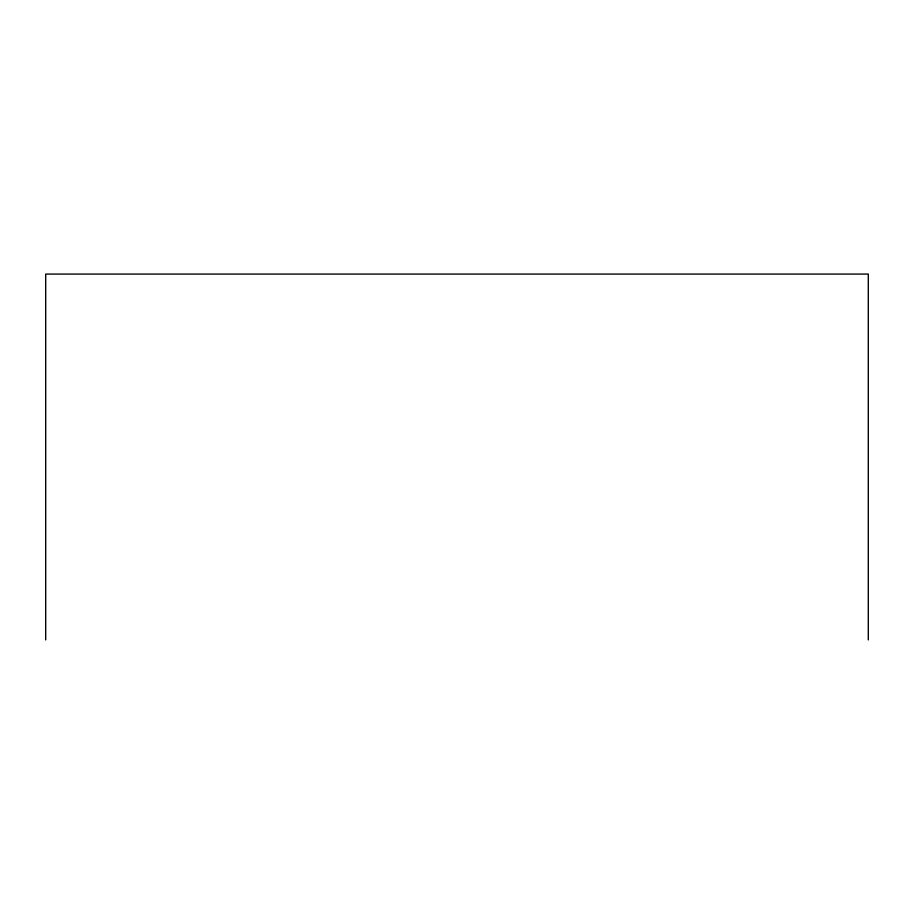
<?xml version="1.0" encoding="UTF-8"?>
<svg xmlns="http://www.w3.org/2000/svg" width="914" height="914" viewBox="0 0 914 914"><rect width="100%" height="100%" fill="white"/><g stroke="black" fill="none" stroke-linecap="round" stroke-linejoin="round"><path stroke-width="1.37" d="M868.3 639.926L868.3 274.074L45.7 274.074L45.7 639.926"/></g></svg>
